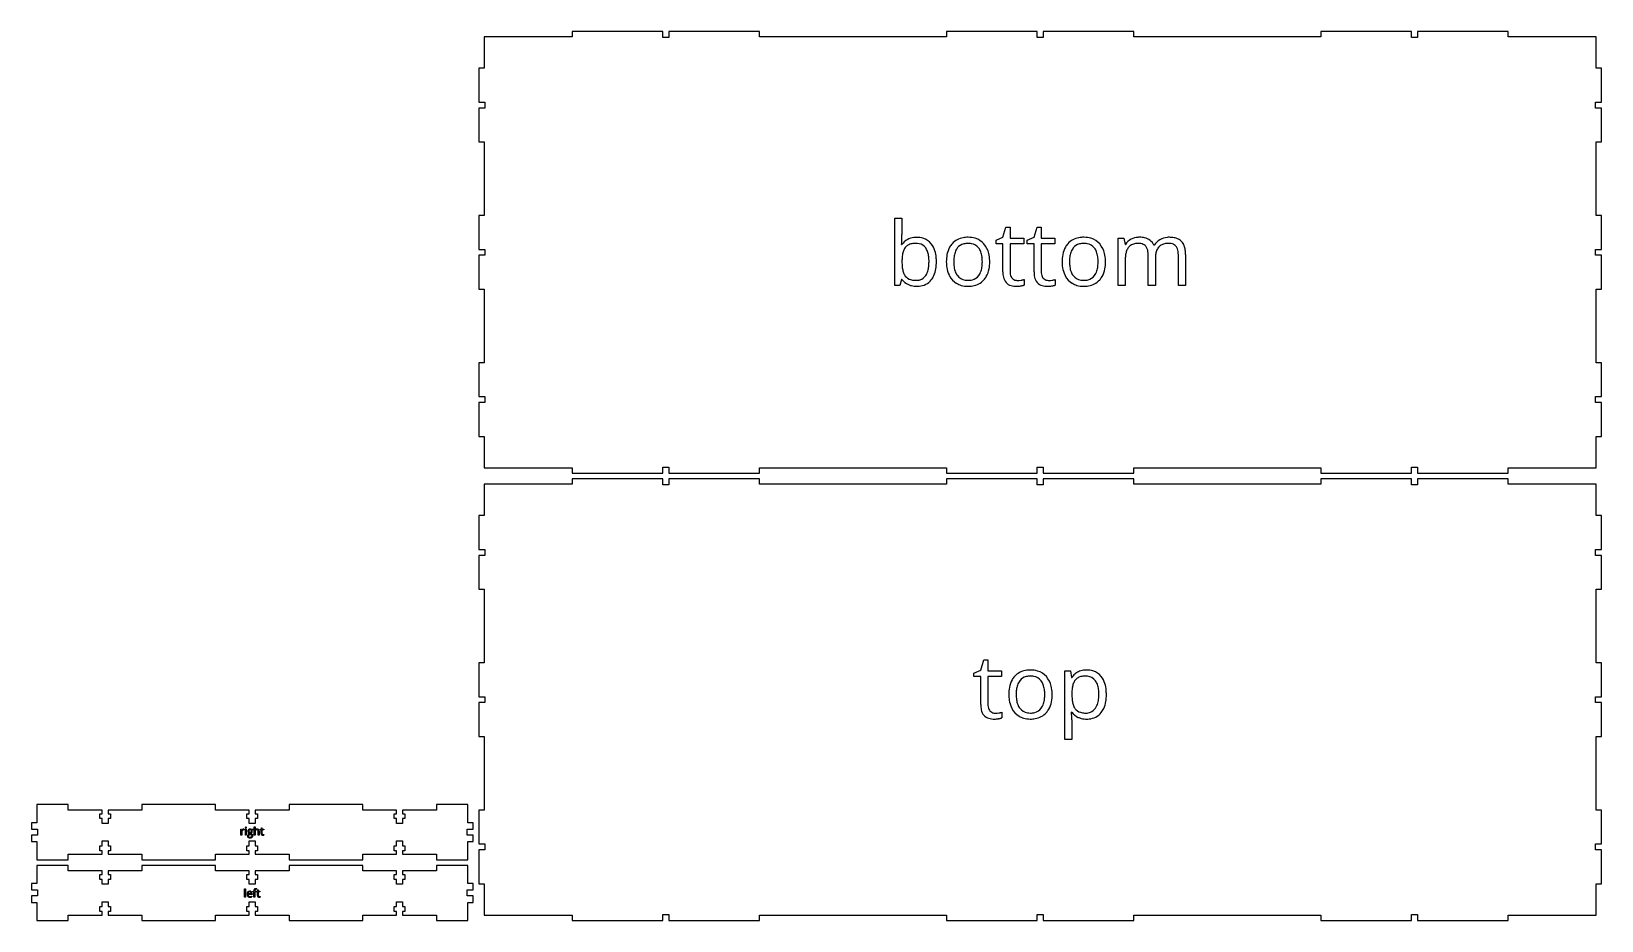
# Model space of a CAD drawing. Header units: millimetres. Extents: x 0 to 1466, y 3 to 486.
# Drawn here: x 613 to 1466, y 3 to 486 of the extents above; entities that cross this region are included whole.
import ezdxf

# ---------------------------------------------------------------- set-up
doc = ezdxf.new("R2010")
doc.units = ezdxf.units.MM

msp = doc.modelspace()

# ---------------------------------------------------------------- linework, layer by layer
at = {"layer": 'bottom_labelLayer'}
for p, q in [((1082.04, 348), (1082.04, 384.47)), ((1082.04, 384.47), (1085.93, 384.47)), ((1085.93, 384.47), (1085.93, 375.61)), ((1140.73, 374.16), (1142.37, 379.64)), ((1142.37, 379.64), (1144.62, 379.64)), ((1144.62, 379.64), (1144.62, 373.69)), ((1157.67, 374.16), (1159.31, 379.64)), ((1159.31, 379.64), (1161.56, 379.64)), ((1161.56, 379.64), (1161.56, 373.69)), ((1085.74, 370.27), (1085.93, 370.27)), ((1137.05, 372.54), (1140.73, 374.16)), ((1137.05, 370.66), (1137.05, 372.54)), ((1140.73, 370.66), (1137.05, 370.66)), ((1140.73, 355.38), (1140.73, 370.66)), ((1144.62, 373.69), (1152.07, 373.69)), ((1152.07, 370.66), (1144.62, 370.66)), ((1144.62, 370.66), (1144.62, 355.55)), ((1152.07, 373.69), (1152.07, 370.66)), ((1153.99, 372.54), (1157.67, 374.16)), ((1153.99, 370.66), (1153.99, 372.54)), ((1157.67, 370.66), (1153.99, 370.66)), ((1157.67, 355.38), (1157.67, 370.66)), ((1161.56, 373.69), (1169.02, 373.69)), ((1169.02, 370.66), (1161.56, 370.66)), ((1161.56, 370.66), (1161.56, 355.55)), ((1169.02, 373.69), (1169.02, 370.66)), ((1203.33, 348), (1203.33, 373.69)), ((1203.33, 373.69), (1206.49, 373.69)), ((1206.49, 373.69), (1207.12, 370.17)), ((1207.12, 370.17), (1207.31, 370.17)), ((1222.78, 369.8), (1222.97, 369.8)), ((1207.22, 361.48), (1207.22, 348)), ((1219.69, 348), (1219.69, 364.71)), ((1223.58, 362.34), (1223.58, 348)), ((1236.07, 348), (1236.07, 364.71)), ((1239.96, 364.76), (1239.96, 348)), ((1085.65, 351.31), (1084.83, 348)), ((1085.93, 351.31), (1085.65, 351.31)), ((1152.26, 351.21), (1152.26, 348.23)), ((1169.2, 351.21), (1169.2, 348.23)), ((1084.83, 348), (1082.04, 348)), ((1207.22, 348), (1203.33, 348)), ((1223.58, 348), (1219.69, 348)), ((1239.96, 348), (1236.07, 348))]:
    msp.add_line(p, q, dxfattribs=at)
for centre, radius, start, end in [((1004.81, 375.54), 81.12, 358.11232, 0.04844), ((1037.34, 374.1), 48.55, 355.47153, 355.65287), ((1027.39, 374.78), 58.53, 355.72387, 358.1259), ((1093.19, 365.21), 8.85, 95.18352, 145.1109), ((1093.03, 364.59), 6.66, 143.33824, 161.25598), ((1091.79, 365.41), 5.17, 120.14029, 142.42489), ((1092.54, 364.01), 6.76, 100.44694, 119.67007), ((1093.35, 359.92), 10.93, 89.57313, 100.73243), ((1093.96, 360.82), 13.29, 89.87434, 96.81454), ((1093.49, 361.85), 9, 78.67812, 90.37496), ((1094.11, 362.22), 11.89, 74.23933, 90.56238), ((1094.25, 365.09), 5.67, 35.54084, 79.80112), ((1094.9, 365.1), 8.9, 38.56313, 74.06704), ((1093.61, 364.64), 6.45, 32.70342, 35.52424), ((1091.87, 363.65), 8.46, 15.77795, 32.01512), ((1092.87, 363.53), 11.46, 16.47092, 38.40753), ((1123.36, 362.36), 13.21, 150.71115, 169.46955), ((1121.17, 363.49), 10.75, 138.17595, 150.22874), ((1120.81, 363.76), 10.29, 99.17594, 137.98327), ((1122.42, 363.49), 8.04, 142.90258, 162.37496), ((1120.9, 364.56), 6.2, 103.46852, 142.31189), ((1121.81, 359.05), 15.11, 89.73263, 100.07598), ((1121.68, 361.59), 9.26, 89.4806, 103.8805), ((1121.82, 361.04), 9.81, 79.34534, 90.31749), ((1122.01, 361.08), 13.07, 73.52228, 90.56923), ((1122.57, 364.37), 6.4, 37.95776, 80.40062), ((1122.78, 363.87), 10.19, 41.14457, 73.21338), ((1121.25, 363.44), 8.01, 20.0257, 37.43506), ((1121.32, 362.61), 12.11, 13.50143, 41.07034), ((1186.25, 362.36), 13.21, 150.71115, 169.46955), ((1184.06, 363.49), 10.75, 138.17595, 150.22874), ((1183.69, 363.76), 10.29, 99.17594, 137.98327), ((1185.3, 363.49), 8.04, 142.90258, 162.37496), ((1183.79, 364.56), 6.2, 103.46852, 142.31189), ((1184.69, 359.05), 15.11, 89.73263, 100.07598), ((1184.56, 361.59), 9.26, 89.4806, 103.8805), ((1184.7, 361.04), 9.81, 79.34534, 90.31749), ((1184.9, 361.08), 13.07, 73.52228, 90.56923), ((1185.45, 364.37), 6.4, 37.95776, 80.40062), ((1185.66, 363.87), 10.19, 41.14457, 73.21338), ((1184.14, 363.44), 8.01, 20.0257, 37.43506), ((1184.2, 362.61), 12.11, 13.50143, 41.07034), ((1213.9, 366.3), 7.65, 117.12095, 149.54237), ((1218.89, 363.06), 11.57, 161.02345, 171.44691), ((1214.13, 364.74), 6.52, 143.07698, 161.39138), ((1212.95, 365.54), 5.1, 123.70205, 142.3022), ((1213.46, 364.66), 6.11, 101.15463, 123.06557), ((1214.68, 364.91), 9.24, 93.83433, 117.50721), ((1214.2, 361.19), 9.66, 89.55732, 101.48322), ((1214.9, 363), 11.16, 89.96621, 94.28314), ((1214.29, 361.74), 9.11, 85.52378, 90.07937), ((1215.03, 361.42), 12.74, 77.55722, 90.5513), ((1214.54, 364.39), 6.45, 72.36009, 85.95619), ((1215.3, 366.64), 4.08, 41.06107, 72.89936), ((1216.21, 366.5), 7.52, 52.70271, 78.00538), ((1214.77, 366.29), 4.7, 20.70714, 40.02174), ((1212.44, 365.4), 7.2, 7.98646, 20.79495), ((1216.63, 367.29), 6.64, 22.20979, 51.49706), ((1230.02, 365.76), 8.12, 119.40418, 150.18288), ((1234.19, 363.34), 10.55, 160.87317, 172.52726), ((1230.31, 364.72), 6.43, 140.97653, 161.16995), ((1229.28, 365.47), 5.15, 122.35973, 140.28841), ((1230.92, 364.39), 9.76, 118.25836, 120.06305), ((1230.92, 364.29), 9.85, 95.86351, 117.96932), ((1229.85, 364.45), 6.32, 101.00323, 121.78405), ((1230.6, 360.84), 10.01, 89.56214, 101.29617), ((1231.25, 361.88), 12.28, 89.9197, 96.26175), ((1230.69, 361.82), 9.03, 85.81448, 90.06851), ((1231.36, 360.63), 13.52, 79.9361, 90.38037), ((1230.93, 364.39), 6.46, 72.63954, 86.2568), ((1231.67, 366.63), 4.09, 41.04081, 73.17927), ((1232.26, 365.51), 8.56, 62.97232, 80.16652), ((1231.16, 366.29), 4.7, 20.70714, 40.02174), ((1228.82, 365.4), 7.2, 7.98646, 20.79495), ((1233.2, 367.45), 6.41, 44.229, 62.62291), ((1232.92, 367.32), 6.7, 19.56121, 43.31611), ((1228.85, 365.79), 11.05, 7.50418, 19.96454), ((1222.12, 364.85), 17.85, 359.71073, 7.69072), ((1115.9, 360.89), 29.98, 177.61768, 180.04254), ((1111.65, 360.77), 25.72, 179.77627, 185.70753), ((1106.89, 361.35), 20.95, 171.06679, 177.84569), ((1098.22, 362.75), 12.17, 160.89263, 171.23343), ((1086.2, 359.9), 14.37, 343.41714, 353.63692), ((1086.3, 362), 14.27, 6.16487, 16.03964), ((1078.33, 360.83), 22.29, 353.49348, 0.22055), ((1077.64, 361.01), 22.99, 359.76808, 6.30952), ((1087.04, 361.7), 17.57, 5.13385, 16.79734), ((1081.84, 360.73), 22.81, 350.65628, 0.33804), ((1079.68, 360.92), 24.97, 359.87793, 5.40935), ((1130.22, 361), 20.2, 169.2443, 180.38808), ((1129.49, 360.79), 19.46, 179.77447, 189.09329), ((1134.61, 360.96), 20.56, 173.00862, 180.24638), ((1133.76, 360.77), 19.7, 179.70596, 187.91608), ((1127.18, 361.9), 13.07, 162.06532, 173.16749), ((1117.29, 361.99), 12.23, 7.74399, 20.06902), ((1116.16, 359.94), 13.38, 342.36156, 353.75377), ((1110.18, 360.97), 19.41, 359.70757, 7.89727), ((1109.1, 360.8), 20.49, 353.53631, 0.20142), ((1115.66, 361.13), 17.96, 1.12772, 13.88), ((1113.53, 360.73), 20.1, 349.17619, 0.38627), ((1110.79, 360.87), 22.83, 359.99192, 1.54199), ((1193.11, 361), 20.2, 169.2443, 180.38808), ((1192.37, 360.79), 19.46, 179.77447, 189.09329), ((1197.5, 360.96), 20.56, 173.00862, 180.24638), ((1196.64, 360.77), 19.7, 179.70596, 187.91608), ((1190.06, 361.9), 13.07, 162.06532, 173.16749), ((1180.17, 361.99), 12.23, 7.74399, 20.06902), ((1179.04, 359.94), 13.38, 342.36156, 353.75377), ((1173.06, 360.97), 19.41, 359.70757, 7.89727), ((1171.98, 360.8), 20.49, 353.53631, 0.20142), ((1178.54, 361.13), 17.96, 1.12772, 13.88), ((1176.41, 360.73), 20.1, 349.17619, 0.38627), ((1173.67, 360.87), 22.83, 359.99192, 1.54199), ((1234.31, 361.49), 27.09, 178.09762, 180.02532), ((1226.77, 361.83), 19.55, 171.30419, 178.35017), ((1208.21, 364.77), 11.48, 359.69483, 8.14715), ((1240.68, 362.44), 17.11, 172.37765, 180.18296), ((1245.23, 362.34), 21.66, 179.89437, 180.00006), ((1224.59, 364.77), 11.48, 359.69483, 8.14715), ((1092.94, 356.32), 8.62, 215.58502, 245.83617), ((1101.51, 359.72), 15.53, 185.59249, 194.20506), ((1095.01, 358.04), 8.82, 193.94304, 208.02184), ((1092.39, 356.7), 5.87, 208.55365, 217.56053), ((1092.17, 356.61), 5.64, 218.16905, 253.80472), ((1093.22, 359.84), 9.04, 253.13824, 266.84831), ((1093.51, 363.3), 12.51, 266.37757, 270.05105), ((1093.61, 358.55), 7.76, 269.38689, 285.86306), ((1094.63, 356.78), 9.21, 274.06401, 321.4081), ((1094.18, 356.46), 5.6, 286.01629, 326.84974), ((1091.4, 358.31), 8.93, 326.71051, 343.66618), ((1093.3, 357.87), 10.94, 321.31615, 335.54361), ((1089.8, 359.38), 14.75, 335.83059, 350.82548), ((1124.49, 359.94), 14.39, 188.91025, 205.31714), ((1123, 359.33), 12.79, 205.65603, 208.44611), ((1121.08, 358.15), 10.53, 207.7947, 238.6758), ((1126.53, 359.73), 12.4, 187.76393, 200.09768), ((1122.55, 358.27), 8.16, 200.08459, 216.91316), ((1121.1, 357.23), 6.38, 217.30095, 261.70991), ((1121.77, 360.45), 9.66, 260.50333, 270.24767), ((1121.9, 359.83), 9.04, 269.44816, 284.72557), ((1122.61, 357.17), 6.29, 284.56623, 322.63339), ((1122.75, 358), 10.37, 278.89592, 317.99791), ((1120.94, 358.38), 8.35, 323.00892, 342.63905), ((1122.38, 358.3), 10.85, 318.14398, 329.75662), ((1120.29, 359.38), 13.2, 330.25071, 349.41165), ((1152.95, 355.25), 12.23, 179.3551, 192.84776), ((1146.82, 353.59), 5.88, 190.38176, 253.87724), ((1152.45, 355.5), 7.83, 179.64166, 189.7506), ((1149.69, 355.01), 5.03, 189.54795, 205.78737), ((1148.55, 354.48), 3.77, 206.12943, 221.4084), ((1148.42, 354.38), 3.61, 221.59492, 262.35052), ((1148.72, 355.94), 5.2, 261.32663, 270.1913), ((1148.77, 363.52), 12.78, 269.88036, 278.30283), ((1148.89, 362.52), 11.77, 278.4155, 279.00819), ((1147.46, 371.69), 21.05, 278.959, 280.51044), ((1148.82, 364.35), 13.59, 280.48477, 282.62685), ((1150.02, 359.03), 8.13, 282.58763, 285.57953), ((1150.62, 356.82), 5.84, 285.72378, 286.25613), ((1169.9, 355.25), 12.23, 179.3551, 192.84776), ((1163.76, 353.59), 5.88, 190.38176, 253.87724), ((1169.4, 355.5), 7.83, 179.64166, 189.7506), ((1166.63, 355.01), 5.03, 189.54795, 205.78737), ((1165.49, 354.48), 3.77, 206.12943, 221.4084), ((1165.37, 354.38), 3.61, 221.59492, 262.35052), ((1165.67, 355.94), 5.2, 261.32663, 270.1913), ((1165.71, 363.52), 12.78, 269.88036, 278.30283), ((1165.84, 362.52), 11.77, 278.4155, 279.00819), ((1164.4, 371.69), 21.05, 278.959, 280.51044), ((1165.77, 364.35), 13.59, 280.48477, 282.62685), ((1166.97, 359.03), 8.13, 282.58763, 285.57953), ((1167.57, 356.82), 5.84, 285.72378, 286.25613), ((1187.37, 359.94), 14.39, 188.91025, 205.31714), ((1185.89, 359.33), 12.79, 205.65603, 208.44611), ((1183.96, 358.15), 10.53, 207.7947, 238.6758), ((1189.41, 359.73), 12.4, 187.76393, 200.09768), ((1185.43, 358.27), 8.16, 200.08459, 216.91316), ((1183.98, 357.23), 6.38, 217.30095, 261.70991), ((1184.65, 360.45), 9.66, 260.50333, 270.24767), ((1184.78, 359.83), 9.04, 269.44816, 284.72557), ((1185.5, 357.17), 6.29, 284.56623, 322.63339), ((1185.64, 358), 10.37, 278.89592, 317.99791), ((1183.82, 358.38), 8.35, 323.00892, 342.63905), ((1185.26, 358.3), 10.85, 318.14398, 329.75662), ((1183.18, 359.38), 13.2, 330.25071, 349.41165), ((1093.59, 357.84), 10.27, 245.98016, 255.54558), ((1093.93, 359.33), 11.8, 255.77554, 270.31854), ((1094.01, 360.73), 13.2, 269.92257, 275.54816), ((1121.21, 358.42), 10.83, 238.81156, 253.24283), ((1121.63, 360.03), 12.49, 253.5437, 270.41824), ((1121.78, 362.64), 15.11, 269.75029, 279.80332), ((1148.02, 357.69), 10.16, 253.7848, 270.88526), ((1148.18, 357.51), 9.97, 270.00315, 270.76042), ((1148.12, 359.66), 12.13, 270.89326, 275.54839), ((1147.67, 364.37), 16.86, 275.52604, 279.29395), ((1148.07, 362.09), 14.55, 279.18625, 280.11435), ((1148.72, 358.55), 10.95, 280.00703, 283.37349), ((1149.7, 354.49), 6.77, 283.30694, 288.11976), ((1150.62, 351.69), 3.83, 287.98878, 295.30483), ((1164.97, 357.69), 10.16, 253.7848, 270.88526), ((1165.12, 357.51), 9.97, 270.00315, 270.76042), ((1165.07, 359.66), 12.13, 270.89326, 275.54839), ((1164.62, 364.37), 16.86, 275.52604, 279.29395), ((1165.02, 362.09), 14.55, 279.18625, 280.11435), ((1165.67, 358.55), 10.95, 280.00703, 283.37349), ((1166.64, 354.49), 6.77, 283.30694, 288.11976), ((1167.57, 351.69), 3.83, 287.98878, 295.30483), ((1184.09, 358.42), 10.83, 238.81156, 253.24283), ((1184.51, 360.03), 12.49, 253.5437, 270.41824), ((1184.67, 362.64), 15.11, 269.75029, 279.80332)]:
    msp.add_arc(centre, radius, start, end, dxfattribs=at)
at = {"layer": 'bottom_outsideCutPath'}
for p, q in [((859, 483), (859, 466)), ((906.83, 483), (859, 483)), ((956.04, 486), (906.83, 486)), ((906.83, 486), (906.83, 483)), ((956.04, 482.75), (956.04, 486)), ((957.67, 482.75), (956.04, 482.75)), ((959.29, 482.75), (957.67, 482.75)), ((957.67, 482.75), (957.67, 482.75)), ((1008.5, 486), (959.29, 486)), ((959.29, 486), (959.29, 482.75)), ((1008.5, 483), (1008.5, 486)), ((1110.17, 483), (1008.5, 483)), ((1159.38, 486), (1110.17, 486)), ((1110.17, 486), (1110.17, 483)), ((1159.38, 482.75), (1159.38, 486)), ((1161, 482.75), (1159.38, 482.75)), ((1162.62, 482.75), (1161, 482.75)), ((1161, 482.75), (1161, 482.75)), ((1211.83, 486), (1162.62, 486)), ((1162.62, 486), (1162.62, 482.75)), ((1211.83, 483), (1211.83, 486)), ((1313.5, 483), (1211.83, 483)), ((1362.71, 486), (1313.5, 486)), ((1313.5, 486), (1313.5, 483)), ((1362.71, 482.75), (1362.71, 486)), ((1364.33, 482.75), (1362.71, 482.75)), ((1365.96, 482.75), (1364.33, 482.75)), ((1364.33, 482.75), (1364.33, 482.75)), ((1415.17, 486), (1365.96, 486)), ((1365.96, 486), (1365.96, 482.75)), ((1415.17, 483), (1415.17, 486)), ((1463, 483), (1415.17, 483)), ((1463, 466), (1463, 483)), ((859, 466), (856, 466)), ((856, 466), (856, 447.62)), ((1466, 466), (1463, 466)), ((1466, 447.62), (1466, 466)), ((856, 447.62), (859.25, 447.62)), ((859.25, 444.38), (856, 444.38)), ((856, 444.38), (856, 426)), ((859.25, 447.62), (859.25, 446)), ((859.25, 446), (859.25, 446)), ((859.25, 446), (859.25, 444.38)), ((1462.75, 446), (1462.75, 447.62)), ((1462.75, 447.62), (1466, 447.62)), ((1462.75, 444.38), (1462.75, 446)), ((1462.75, 446), (1462.75, 446)), ((1466, 444.38), (1462.75, 444.38)), ((1466, 426), (1466, 444.38)), ((856, 426), (859, 426)), ((859, 426), (859, 386)), ((1463, 386), (1463, 426)), ((1463, 426), (1466, 426)), ((859, 386), (856, 386)), ((856, 386), (856, 367.62)), ((1466, 386), (1463, 386)), ((1466, 367.62), (1466, 386)), ((856, 367.62), (859.25, 367.62)), ((859.25, 367.62), (859.25, 366)), ((1462.75, 366), (1462.75, 367.62)), ((1462.75, 367.62), (1466, 367.62)), ((859.25, 364.38), (856, 364.38)), ((856, 364.38), (856, 346)), ((859.25, 366), (859.25, 366)), ((859.25, 366), (859.25, 364.38)), ((1462.75, 364.38), (1462.75, 366)), ((1462.75, 366), (1462.75, 366)), ((1466, 364.38), (1462.75, 364.38)), ((1466, 346), (1466, 364.38)), ((856, 346), (859, 346)), ((859, 346), (859, 306)), ((1463, 306), (1463, 346)), ((1463, 346), (1466, 346)), ((859, 306), (856, 306)), ((856, 306), (856, 287.62)), ((1466, 306), (1463, 306)), ((1466, 287.62), (1466, 306)), ((856, 287.62), (859.25, 287.62)), ((859.25, 284.38), (856, 284.38)), ((856, 284.38), (856, 266)), ((859.25, 287.62), (859.25, 286)), ((859.25, 286), (859.25, 286)), ((859.25, 286), (859.25, 284.38)), ((1462.75, 286), (1462.75, 287.62)), ((1462.75, 287.62), (1466, 287.62)), ((1462.75, 284.38), (1462.75, 286)), ((1462.75, 286), (1462.75, 286)), ((1466, 284.38), (1462.75, 284.38)), ((1466, 266), (1466, 284.38)), ((856, 266), (859, 266)), ((859, 266), (859, 249)), ((1463, 249), (1463, 266)), ((1463, 266), (1466, 266)), ((859, 249), (906.83, 249)), ((906.83, 249), (906.83, 246)), ((956.04, 246), (956.04, 249.25)), ((956.04, 249.25), (957.67, 249.25)), ((957.67, 249.25), (957.67, 249.25)), ((957.67, 249.25), (959.29, 249.25)), ((959.29, 249.25), (959.29, 246)), ((1008.5, 246), (1008.5, 249)), ((1008.5, 249), (1110.17, 249)), ((1110.17, 249), (1110.17, 246)), ((1159.38, 246), (1159.38, 249.25)), ((1159.38, 249.25), (1161, 249.25)), ((1161, 249.25), (1161, 249.25)), ((1161, 249.25), (1162.62, 249.25)), ((1162.62, 249.25), (1162.62, 246)), ((1211.83, 246), (1211.83, 249)), ((1211.83, 249), (1313.5, 249)), ((1313.5, 249), (1313.5, 246)), ((1362.71, 246), (1362.71, 249.25)), ((1362.71, 249.25), (1364.33, 249.25)), ((1364.33, 249.25), (1364.33, 249.25)), ((1364.33, 249.25), (1365.96, 249.25)), ((1365.96, 249.25), (1365.96, 246)), ((1415.17, 246), (1415.17, 249)), ((1415.17, 249), (1463, 249)), ((906.83, 246), (956.04, 246)), ((959.29, 246), (1008.5, 246)), ((1110.17, 246), (1159.38, 246)), ((1162.62, 246), (1211.83, 246)), ((1313.5, 246), (1362.71, 246)), ((1365.96, 246), (1415.17, 246))]:
    msp.add_line(p, q, dxfattribs=at)
at = {"layer": 'left_labelLayer'}
for p, q in [((728.8, 15.73), (728.8, 20.29)), ((728.8, 20.29), (729.29, 20.29)), ((729.29, 20.29), (729.29, 15.73)), ((732.86, 17.25), (730.65, 17.25)), ((730.66, 17.65), (732.34, 17.65)), ((732.86, 17.56), (732.86, 17.25)), ((733.26, 18.79), (733.83, 18.96)), ((733.26, 18.57), (733.26, 18.79)), ((733.83, 18.57), (733.26, 18.57)), ((733.83, 18.96), (733.83, 19.14)), ((733.83, 15.73), (733.83, 18.57)), ((734.32, 19.15), (734.32, 18.94)), ((734.32, 18.94), (735.13, 18.94)), ((735.13, 18.57), (734.32, 18.57)), ((734.32, 18.57), (734.32, 15.73)), ((735.13, 18.94), (735.13, 18.57)), ((735.3, 18.8), (735.76, 19)), ((735.3, 18.57), (735.3, 18.8)), ((735.76, 18.57), (735.3, 18.57)), ((735.46, 20.22), (735.34, 19.83)), ((735.76, 19), (735.96, 19.69)), ((735.76, 16.66), (735.76, 18.57)), ((735.96, 19.69), (736.24, 19.69)), ((736.24, 19.69), (736.24, 18.94)), ((736.24, 18.94), (737.17, 18.94)), ((737.17, 18.57), (736.24, 18.57)), ((736.24, 18.57), (736.24, 16.68)), ((737.17, 18.94), (737.17, 18.57)), ((729.29, 15.73), (728.8, 15.73)), ((732.72, 16.32), (732.72, 15.88)), ((734.32, 15.73), (733.83, 15.73)), ((737.2, 16.14), (737.2, 15.76))]:
    msp.add_line(p, q, dxfattribs=at)
for centre, radius, start, end in [((732.7, 17.33), 2.55, 168.9539, 180.38437), ((732.92, 17.31), 2.78, 179.98884, 181.79905), ((732.3, 17.28), 2.15, 181.35746, 194.49197), ((731.86, 17.5), 1.7, 149.40708, 169.18538), ((731.63, 17.62), 1.44, 140.10556, 148.90674), ((731.49, 17.75), 1.25, 92.47625, 140.53864), ((732.6, 17.29), 1.95, 181.14477, 190.80064), ((732.49, 17.48), 1.84, 172.1544, 174.76156), ((732.07, 17.55), 1.41, 160.33532, 172.53153), ((731.64, 17.7), 0.961, 138.09946, 160.5866), ((731.48, 17.85), 0.741, 106.46565, 137.9177), ((731.54, 17.64), 0.959, 89.44223, 106.20899), ((731.55, 17.28), 1.72, 89.96382, 93.91754), ((731.57, 17.52), 1.48, 74.21258, 90.54503), ((731.55, 17.6), 0.999, 79.64693, 90.29094), ((731.62, 17.92), 0.666, 40.08229, 80.62431), ((731.66, 17.86), 1.13, 41.20649, 74.02325), ((731.55, 17.87), 0.752, 23.48209, 39.7073), ((731.27, 17.75), 1.06, 8.73419, 23.27721), ((730.68, 17.66), 1.66, 359.67452, 8.92246), ((731.48, 17.71), 1.36, 11.5994, 41.14962), ((730.88, 17.57), 1.98, 359.61481, 12.03362), ((735.8, 19.16), 1.97, 167.57759, 180.6587), ((734.87, 19.38), 1.02, 141.74339, 168.23219), ((734.72, 19.46), 0.853, 98.25514, 139.62034), ((735.98, 19.18), 1.67, 171.65285, 178.43834), ((736.61, 19.15), 2.3, 178.19715, 180.02333), ((735.32, 19.28), 0.994, 161.84379, 171.78469), ((734.91, 19.42), 0.563, 145.06893, 162.18014), ((734.79, 19.49), 0.421, 102.76775, 144.33806), ((734.86, 18.85), 1.48, 89.66964, 99.93144), ((734.85, 19.27), 0.656, 89.48599, 103.41966), ((734.86, 18.76), 1.57, 81.56412, 89.70169), ((734.85, 18.88), 1.05, 83.07606, 89.79268), ((734.79, 18.36), 1.56, 76.51835, 83.02175), ((734.75, 17.99), 2.34, 75.97399, 81.6565), ((734.61, 17.59), 2.36, 71.96133, 76.59175), ((734.56, 17.21), 3.15, 73.2965, 76.09456), ((731.6, 17.09), 1.43, 194.08771, 223.05382), ((731.52, 17.03), 1.34, 223.54658, 256.19568), ((731.91, 17.15), 1.25, 190.60061, 206.0275), ((731.6, 17.01), 0.913, 206.29506, 222.55579), ((731.58, 17), 0.884, 223.06451, 258.14017), ((731.66, 17.57), 1.89, 256.00877, 270.48479), ((731.68, 17.44), 1.34, 257.53122, 270.43197), ((731.68, 19.64), 3.96, 269.967, 271.99314), ((731.69, 18.67), 2.57, 270.1984, 292.20903), ((731.72, 18.68), 3.01, 271.912, 275.97268), ((731.82, 17.72), 2.04, 275.90545, 281.66039), ((731.77, 17.91), 2.23, 281.99364, 287.88506), ((731.56, 18.56), 2.92, 287.90236, 293.48612), ((731.56, 19.02), 2.94, 291.8254, 293.1613), ((737.28, 16.64), 1.53, 179.35512, 192.84778), ((736.52, 16.43), 0.735, 190.38178, 253.87723), ((737.22, 16.67), 0.979, 179.6416, 189.75054), ((736.88, 16.61), 0.628, 189.54796, 205.78734), ((736.73, 16.54), 0.472, 206.12956, 221.40834), ((736.67, 16.95), 1.27, 253.78481, 270.88522), ((736.72, 16.53), 0.452, 221.59485, 262.35057), ((736.76, 16.73), 0.65, 261.32657, 270.19121), ((736.69, 16.92), 1.24, 270.00245, 270.76112), ((736.68, 17.19), 1.52, 270.89336, 275.54838), ((736.76, 17.67), 1.6, 269.88031, 278.30289), ((736.62, 17.78), 2.11, 275.52606, 279.29388), ((736.67, 17.5), 1.82, 279.18647, 280.11445), ((736.78, 17.55), 1.47, 278.41568, 279.00797), ((736.76, 17.05), 1.37, 280.00691, 283.37373), ((736.6, 18.69), 2.63, 278.95882, 280.51046), ((736.88, 16.54), 0.846, 283.30682, 288.11984), ((736.77, 17.78), 1.7, 280.48457, 282.62706), ((736.92, 17.11), 1.02, 282.58778, 285.5797), ((736.99, 16.2), 0.478, 287.98863, 295.30483), ((736.99, 16.83), 0.726, 285.72299, 286.25872)]:
    msp.add_arc(centre, radius, start, end, dxfattribs=at)
at = {"layer": 'left_outsideCutPath'}
for p, q in [((616, 33), (616, 23.12)), ((633, 33), (616, 33)), ((633, 30), (633, 33)), ((651.38, 30), (633, 30)), ((650.12, 25.4), (650.12, 28.05)), ((650.12, 28.05), (651.38, 28.05)), ((651.38, 28.05), (651.38, 30)), ((673, 30), (654.62, 30)), ((654.62, 30), (654.62, 28.05)), ((654.62, 28.05), (655.88, 28.05)), ((655.88, 28.05), (655.88, 25.4)), ((713, 33), (673, 33)), ((673, 33), (673, 30)), ((713, 30), (713, 33)), ((731.38, 30), (713, 30)), ((730.12, 25.4), (730.12, 28.05)), ((730.12, 28.05), (731.38, 28.05)), ((731.38, 28.05), (731.38, 30)), ((753, 30), (734.62, 30)), ((734.62, 30), (734.62, 28.05)), ((734.62, 28.05), (735.88, 28.05)), ((735.88, 28.05), (735.88, 25.4)), ((793, 33), (753, 33)), ((753, 33), (753, 30)), ((793, 30), (793, 33)), ((811.38, 30), (793, 30)), ((810.12, 25.4), (810.12, 28.05)), ((810.12, 28.05), (811.38, 28.05)), ((811.38, 28.05), (811.38, 30)), ((833, 30), (814.62, 30)), ((814.62, 30), (814.62, 28.05)), ((814.62, 28.05), (815.88, 28.05)), ((815.88, 28.05), (815.88, 25.4)), ((850, 33), (833, 33)), ((833, 33), (833, 30)), ((850, 23.12), (850, 33)), ((616, 23.12), (613, 23.12)), ((613, 23.12), (613, 19.62)), ((613, 19.62), (616.25, 19.62)), ((616.25, 19.62), (616.25, 18)), ((616.25, 18), (616.25, 18)), ((616.25, 18), (616.25, 16.38)), ((651.38, 25.4), (650.12, 25.4)), ((651.38, 22.75), (651.38, 25.4)), ((654.62, 22.75), (651.38, 22.75)), ((655.88, 25.4), (654.62, 25.4)), ((654.62, 25.4), (654.62, 22.75)), ((731.38, 25.4), (730.12, 25.4)), ((731.38, 22.75), (731.38, 25.4)), ((734.62, 22.75), (731.38, 22.75)), ((735.88, 25.4), (734.62, 25.4)), ((734.62, 25.4), (734.62, 22.75)), ((811.38, 25.4), (810.12, 25.4)), ((811.38, 22.75), (811.38, 25.4)), ((814.62, 22.75), (811.38, 22.75)), ((815.88, 25.4), (814.62, 25.4)), ((814.62, 25.4), (814.62, 22.75)), ((849.75, 18), (849.75, 19.62)), ((849.75, 19.62), (853, 19.62)), ((849.75, 16.38), (849.75, 18)), ((849.75, 18), (849.75, 18)), ((853, 23.12), (850, 23.12)), ((853, 19.62), (853, 23.12)), ((616.25, 16.38), (613, 16.38)), ((613, 16.38), (613, 12.88)), ((613, 12.88), (616, 12.88)), ((616, 12.88), (616, 3)), ((650.12, 7.95), (650.12, 10.6)), ((650.12, 10.6), (651.38, 10.6)), ((651.38, 10.6), (651.38, 13.25)), ((651.38, 13.25), (654.62, 13.25)), ((654.62, 13.25), (654.62, 10.6)), ((654.62, 10.6), (655.88, 10.6)), ((655.88, 10.6), (655.88, 7.95)), ((730.12, 7.95), (730.12, 10.6)), ((730.12, 10.6), (731.38, 10.6)), ((731.38, 10.6), (731.38, 13.25)), ((731.38, 13.25), (734.62, 13.25)), ((734.62, 13.25), (734.62, 10.6)), ((734.62, 10.6), (735.88, 10.6)), ((735.88, 10.6), (735.88, 7.95)), ((810.12, 7.95), (810.12, 10.6)), ((810.12, 10.6), (811.38, 10.6)), ((811.38, 10.6), (811.38, 13.25)), ((811.38, 13.25), (814.62, 13.25)), ((814.62, 13.25), (814.62, 10.6)), ((814.62, 10.6), (815.88, 10.6)), ((815.88, 10.6), (815.88, 7.95)), ((853, 16.38), (849.75, 16.38)), ((850, 3), (850, 12.88)), ((850, 12.88), (853, 12.88)), ((853, 12.88), (853, 16.38)), ((616, 3), (633, 3)), ((633, 3), (633, 6)), ((633, 6), (651.38, 6)), ((651.38, 7.95), (650.12, 7.95)), ((651.38, 6), (651.38, 7.95)), ((655.88, 7.95), (654.62, 7.95)), ((654.62, 7.95), (654.62, 6)), ((654.62, 6), (673, 6)), ((673, 6), (673, 3)), ((673, 3), (713, 3)), ((713, 3), (713, 6)), ((713, 6), (731.38, 6)), ((731.38, 7.95), (730.12, 7.95)), ((731.38, 6), (731.38, 7.95)), ((735.88, 7.95), (734.62, 7.95)), ((734.62, 7.95), (734.62, 6)), ((734.62, 6), (753, 6)), ((753, 6), (753, 3)), ((753, 3), (793, 3)), ((793, 3), (793, 6)), ((793, 6), (811.38, 6)), ((811.38, 7.95), (810.12, 7.95)), ((811.38, 6), (811.38, 7.95)), ((815.88, 7.95), (814.62, 7.95)), ((814.62, 7.95), (814.62, 6)), ((814.62, 6), (833, 6)), ((833, 6), (833, 3)), ((833, 3), (850, 3))]:
    msp.add_line(p, q, dxfattribs=at)
at = {"layer": 'right_labelLayer'}
for p, q in [((726.79, 49.44), (726.79, 52.65)), ((726.79, 52.65), (727.19, 52.65)), ((727.19, 52.65), (727.25, 52.06)), ((727.25, 52.06), (727.27, 52.06)), ((728.64, 52.68), (728.57, 52.22)), ((729.24, 49.44), (729.24, 52.65)), ((729.24, 52.65), (729.73, 52.65)), ((729.73, 52.65), (729.73, 49.44)), ((732.28, 52.65), (733.39, 52.65)), ((733.39, 52.34), (732.79, 52.27)), ((733.39, 52.65), (733.39, 52.34)), ((734.05, 49.44), (734.05, 54)), ((734.05, 54), (734.53, 54)), ((734.51, 52.21), (734.54, 52.21)), ((734.53, 54), (734.53, 52.62)), ((736.24, 49.44), (736.24, 51.52)), ((736.73, 51.54), (736.73, 49.44)), ((737.31, 52.51), (737.77, 52.71)), ((737.31, 52.27), (737.31, 52.51)), ((737.77, 52.27), (737.31, 52.27)), ((737.77, 52.71), (737.97, 53.4)), ((737.77, 50.36), (737.77, 52.27)), ((737.97, 53.4), (738.25, 53.4)), ((738.25, 53.4), (738.25, 52.65)), ((738.25, 52.65), (739.18, 52.65)), ((739.18, 52.27), (738.25, 52.27)), ((738.25, 52.27), (738.25, 50.38)), ((739.18, 52.65), (739.18, 52.27)), ((727.28, 49.44), (726.79, 49.44)), ((727.28, 51.16), (727.28, 49.44)), ((729.73, 49.44), (729.24, 49.44)), ((732.11, 49.51), (731.53, 49.51)), ((731.7, 49.95), (732.27, 49.95)), ((734.53, 49.44), (734.05, 49.44)), ((734.53, 51.12), (734.53, 49.44)), ((736.73, 49.44), (736.24, 49.44)), ((739.21, 49.84), (739.21, 49.47))]:
    msp.add_line(p, q, dxfattribs=at)
for centre, radius, start, end in [((728.7, 51.25), 1.64, 139.41395, 150.6033), ((728.76, 51.17), 1.48, 173.69082, 180.08821), ((728.39, 51.22), 1.11, 138.95757, 174.54221), ((728.41, 51.5), 1.25, 124.23217, 139.41607), ((728.42, 51.19), 1.15, 135.62092, 138.83773), ((728.22, 51.43), 0.843, 89.63355, 137.08807), ((728.25, 51.74), 0.969, 89.67964, 124.44058), ((728.22, 51.13), 1.14, 87.34339, 89.96598), ((728.26, 50.48), 2.23, 84.99231, 90.12805), ((728.2, 50.78), 1.49, 81.58835, 87.19171), ((728.11, 50.13), 2.14, 77.44538, 81.63608), ((728.32, 51.08), 1.63, 78.48913, 85.02661), ((729.74, 53.53), 0.539, 170.84503, 180.35449), ((729.78, 53.52), 0.574, 179.88055, 185.36875), ((729.6, 53.5), 0.396, 184.99259, 198.20405), ((729.54, 53.56), 0.334, 155.96774, 171.05176), ((729.46, 53.46), 0.251, 197.79347, 224.89411), ((729.44, 53.6), 0.227, 133.7881, 155.91706), ((729.48, 53.56), 0.281, 92.64456, 133.47104), ((729.48, 53.47), 0.273, 225.13008, 249.90012), ((729.49, 53.51), 0.309, 250.49986, 270.59796), ((729.49, 53.47), 0.371, 89.96924, 93.76415), ((729.49, 53.56), 0.287, 46.37084, 90.8879), ((729.49, 53.48), 0.284, 269.17884, 314.28073), ((729.52, 53.59), 0.246, 17.72513, 46.44737), ((729.53, 53.45), 0.237, 313.61534, 332.26756), ((729.46, 53.48), 0.317, 332.63226, 350.07058), ((729.39, 53.54), 0.386, 4.94276, 18.18999), ((729.22, 53.52), 0.556, 359.88477, 5.31818), ((729.27, 53.52), 0.503, 349.83464, 0.38907), ((732.02, 51.62), 1.41, 166.81954, 180.48397), ((731.84, 51.61), 1.23, 179.9758, 183.62077), ((731.62, 51.59), 1.01, 183.01609, 212.31235), ((731.55, 51.74), 0.924, 132.32875, 167.33407), ((731.61, 51.65), 1.03, 106.21891, 131.53773), ((732.37, 51.63), 1.28, 175.33942, 180.0864), ((732.04, 51.62), 0.949, 179.56182, 191.6529), ((732, 51.66), 0.908, 162.59116, 175.73438), ((731.71, 51.55), 0.612, 191.35549, 213.36605), ((731.69, 51.76), 0.584, 135.58395, 163.00161), ((731.63, 51.5), 0.52, 213.95735, 227.79721), ((731.67, 51.78), 0.56, 122.52112, 134.99655), ((731.77, 51.14), 1.57, 93.63294, 106.54087), ((731.72, 51.68), 0.665, 101.06202, 121.97394), ((731.8, 51.34), 1.02, 89.58594, 101.33342), ((731.82, 50.56), 2.15, 89.9381, 94.02686), ((731.82, 51.3), 1.06, 76.10949, 90.70284), ((731.83, 50.85), 1.86, 82.58515, 90.18496), ((731.89, 51.29), 1.42, 74.00889, 82.5694), ((731.95, 51.79), 0.552, 13.95357, 77.66739), ((731.97, 51.5), 0.536, 282.77963, 346.48288), ((731.48, 51.65), 1.05, 359.18068, 15.04311), ((731.54, 51.62), 0.985, 345.43623, 0.7466), ((732.1, 51.56), 0.902, 310.60979, 342.09237), ((732.17, 51.78), 0.79, 29.45831, 38.35773), ((731.85, 51.6), 1.16, 23.18457, 29.54214), ((731.54, 51.46), 1.5, 21.2505, 23.34886), ((732.07, 51.67), 0.936, 6.85043, 20.98725), ((731.89, 51.62), 1.11, 342.56495, 0.59574), ((731.8, 51.64), 1.2, 359.87115, 7.0432), ((732.63, 52.47), 1.9, 351.9713, 354.96201), ((731.65, 52.56), 2.89, 354.98279, 357.89443), ((730.16, 52.61), 4.38, 357.86746, 0.06823), ((737.67, 51.12), 3.14, 178.10803, 180.02285), ((735.36, 51.69), 0.972, 119.8316, 147.97261), ((736.86, 51.16), 2.33, 171.3202, 178.34074), ((735.95, 51.3), 1.41, 160.15667, 171.53131), ((735.39, 51.51), 0.809, 140.62083, 160.50486), ((735.29, 51.58), 0.681, 118.45517, 139.67058), ((735.48, 51.51), 1.19, 116.6657, 120.41836), ((735.5, 51.45), 1.25, 96.6653, 116.37821), ((735.39, 51.37), 0.914, 100.10675, 118.08475), ((735.5, 50.83), 1.47, 89.59191, 100.35949), ((735.55, 51.13), 1.58, 89.89278, 96.99596), ((735.51, 51.01), 1.29, 84.01969, 90.15106), ((735.57, 50.73), 1.97, 80.68633, 90.35372), ((735.56, 51.42), 0.871, 71.08275, 84.36915), ((735.67, 51.73), 0.548, 43.37906, 71.53869), ((735.69, 51.45), 1.24, 65.60231, 80.88441), ((735.64, 51.71), 0.579, 22.70236, 42.34204), ((735.38, 51.61), 0.859, 8.49311, 22.65799), ((735.84, 51.79), 0.877, 46.73999, 65.41315), ((734.87, 51.53), 1.37, 359.67135, 8.68776), ((735.85, 51.82), 0.847, 19.22044, 45.76605), ((735.36, 51.64), 1.37, 6.47337, 19.64679), ((734.63, 51.54), 2.1, 359.79452, 6.77435), ((731.1, 48.91), 0.744, 138.39162, 181.00527), ((731.39, 48.9), 1.03, 179.97865, 183.02239), ((731.15, 48.87), 0.788, 182.20797, 207.74613), ((731.13, 48.88), 0.775, 208.90364, 236.42312), ((731.18, 48.84), 0.849, 113.81214, 138.34965), ((731.33, 49.17), 1.13, 235.96677, 251.22292), ((731.66, 51.62), 1.06, 212.47132, 215.88736), ((731.34, 50.14), 0.556, 161.72253, 180.48428), ((731.34, 50.14), 0.558, 179.98329, 182.93791), ((731.23, 50.13), 0.451, 182.17677, 215.3416), ((731.5, 51.49), 0.853, 215.16407, 247.47478), ((731.28, 50.16), 0.493, 144.49633, 161.33502), ((731.61, 48.91), 0.778, 168.25817, 180.38197), ((731.32, 48.9), 0.488, 179.22075, 200.9356), ((731.33, 48.52), 1.2, 102.28707, 114.11721), ((731.35, 48.97), 0.512, 130.79447, 169.04136), ((731.26, 48.88), 0.429, 202.02863, 236.14578), ((731.36, 50.21), 0.599, 215.46515, 217.17475), ((731.44, 50.04), 0.696, 132.72587, 144.14803), ((731.28, 50.15), 0.505, 216.5862, 245.49682), ((731.7, 49.76), 1.08, 125.2214, 132.86554), ((731.53, 49.74), 1.73, 251.21021, 262.70643), ((731.38, 48.92), 0.57, 117.23057, 130.50216), ((731.35, 48.99), 0.571, 235.06365, 238.50407), ((731.45, 49.18), 0.779, 239.10666, 254.48622), ((731.97, 49.39), 1.53, 121.2352, 125.37936), ((731.45, 48.78), 0.729, 99.81028, 116.82298), ((731.58, 50.21), 0.366, 147.53691, 180.25928), ((731.47, 50.21), 0.252, 179.29191, 198.35802), ((731.42, 50.19), 0.203, 199.22912, 239.56921), ((731.58, 49.64), 1.27, 254.2324, 263.4938), ((731.7, 50.13), 0.51, 128.08819, 147.14003), ((731.7, 51.58), 0.629, 228.26206, 254.73416), ((731.66, 50.72), 2.72, 262.56344, 270.26992), ((731.46, 50.25), 0.271, 238.22272, 239.84258), ((731.49, 50.31), 0.341, 240.73014, 254.50273), ((731.52, 48.4), 1.12, 89.64346, 100.02091), ((731.93, 49.85), 0.865, 117.39352, 128.40958), ((731.59, 50.63), 0.675, 254.16364, 262.21245), ((731.67, 50.36), 1.99, 263.41077, 270.14576), ((731.66, 51.15), 1.2, 262.05555, 267.20825), ((731.79, 51.89), 0.943, 254.40162, 267.43489), ((731.77, 51.92), 1.32, 259.49657, 263.39022), ((731.69, 51.8), 1.85, 267.09198, 270.08643), ((731.79, 52.16), 1.56, 263.48373, 270.12714), ((731.68, 50.87), 2.5, 269.9083, 270.00005), ((731.69, 51.85), 3.85, 269.75449, 276.61699), ((731.69, 51.64), 3.27, 269.79574, 275.39914), ((731.81, 52.19), 1.25, 267.01572, 270.03213), ((731.8, 52.71), 2.11, 269.96919, 272.93112), ((731.83, 52), 1.06, 269.22569, 284.37729), ((731.84, 52.2), 1.6, 272.53355, 285.25791), ((731.81, 50.39), 2.01, 275.29567, 283.35165), ((732.12, 46.42), 3.09, 86.50535, 90.13992), ((731.86, 50.42), 2.41, 276.49398, 286.49539), ((731.98, 51.7), 1.08, 284.93157, 310.62227), ((732.28, 47.96), 1.99, 81.57445, 90.30597), ((732.01, 49.56), 1.16, 283.13702, 295.85729), ((732.2, 47.68), 1.83, 81.4172, 86.57571), ((732.33, 48.52), 0.984, 73.41003, 81.59076), ((732.16, 49.24), 0.808, 296.40469, 301.80088), ((732.14, 49.51), 1.46, 286.25421, 302.52799), ((732.39, 48.67), 1.27, 68.36712, 81.73996), ((732.22, 49.16), 0.709, 301.2231, 318.62381), ((732.48, 49.02), 0.461, 58.99718, 73.85867), ((732.56, 49.15), 0.307, 31.50951, 58.07774), ((732.35, 49.04), 0.532, 319.07657, 1.14068), ((732.47, 49.11), 0.399, 10.66088, 30.93628), ((732.53, 49.04), 0.879, 52.18797, 68.25015), ((732.22, 49.06), 0.658, 359.54603, 10.99037), ((732.29, 49.25), 1.16, 303.18771, 304.17165), ((732.45, 49.04), 0.894, 302.99034, 339.54948), ((732.63, 49.17), 0.711, 8.62013, 51.89822), ((732.29, 49.08), 1.05, 340.52688, 0.72013), ((732.28, 49.1), 1.07, 359.74301, 9.73266), ((739.29, 50.35), 1.53, 179.35512, 192.84778), ((738.53, 50.14), 0.735, 190.38178, 253.87723), ((739.23, 50.38), 0.979, 179.6416, 189.75054), ((738.89, 50.32), 0.628, 189.54796, 205.78734), ((738.74, 50.25), 0.472, 206.12956, 221.40834), ((738.68, 50.65), 1.27, 253.78481, 270.88522), ((738.73, 50.24), 0.452, 221.59485, 262.35057), ((738.76, 50.43), 0.65, 261.32657, 270.19121), ((738.7, 50.63), 1.24, 270.00245, 270.76112), ((738.69, 50.9), 1.52, 270.89336, 275.54838), ((738.77, 51.38), 1.6, 269.88031, 278.30289), ((738.63, 51.49), 2.11, 275.52606, 279.29388), ((738.68, 51.2), 1.82, 279.18647, 280.11445), ((738.79, 51.26), 1.47, 278.41568, 279.00797), ((738.76, 50.76), 1.37, 280.00691, 283.37373), ((738.61, 52.4), 2.63, 278.95882, 280.51046), ((738.89, 50.25), 0.846, 283.30682, 288.11984), ((738.78, 51.49), 1.7, 280.48457, 282.62706), ((738.93, 50.82), 1.02, 282.58778, 285.5797), ((739, 49.9), 0.478, 287.98863, 295.30483), ((739, 50.54), 0.726, 285.72299, 286.25872)]:
    msp.add_arc(centre, radius, start, end, dxfattribs=at)
at = {"layer": 'right_outsideCutPath'}
for p, q in [((616, 66), (616, 56.12)), ((633, 66), (616, 66)), ((633, 63), (633, 66)), ((651.38, 63), (633, 63)), ((650.12, 58.4), (650.12, 61.05)), ((650.12, 61.05), (651.38, 61.05)), ((651.38, 61.05), (651.38, 63)), ((673, 63), (654.62, 63)), ((654.62, 63), (654.62, 61.05)), ((654.62, 61.05), (655.88, 61.05)), ((655.88, 61.05), (655.88, 58.4)), ((713, 66), (673, 66)), ((673, 66), (673, 63)), ((713, 63), (713, 66)), ((731.38, 63), (713, 63)), ((730.12, 58.4), (730.12, 61.05)), ((730.12, 61.05), (731.38, 61.05)), ((731.38, 61.05), (731.38, 63)), ((753, 63), (734.62, 63)), ((734.62, 63), (734.62, 61.05)), ((734.62, 61.05), (735.88, 61.05)), ((735.88, 61.05), (735.88, 58.4)), ((793, 66), (753, 66)), ((753, 66), (753, 63)), ((793, 63), (793, 66)), ((811.38, 63), (793, 63)), ((810.12, 58.4), (810.12, 61.05)), ((810.12, 61.05), (811.38, 61.05)), ((811.38, 61.05), (811.38, 63)), ((833, 63), (814.62, 63)), ((814.62, 63), (814.62, 61.05)), ((814.62, 61.05), (815.88, 61.05)), ((815.88, 61.05), (815.88, 58.4)), ((850, 66), (833, 66)), ((833, 66), (833, 63)), ((850, 56.12), (850, 66)), ((616, 56.12), (613, 56.12)), ((613, 56.12), (613, 52.62)), ((613, 52.62), (616.25, 52.62)), ((616.25, 52.62), (616.25, 51)), ((651.38, 58.4), (650.12, 58.4)), ((651.38, 55.75), (651.38, 58.4)), ((654.62, 55.75), (651.38, 55.75)), ((655.88, 58.4), (654.62, 58.4)), ((654.62, 58.4), (654.62, 55.75)), ((731.38, 58.4), (730.12, 58.4)), ((731.38, 55.75), (731.38, 58.4)), ((734.62, 55.75), (731.38, 55.75)), ((735.88, 58.4), (734.62, 58.4)), ((734.62, 58.4), (734.62, 55.75)), ((811.38, 58.4), (810.12, 58.4)), ((811.38, 55.75), (811.38, 58.4)), ((814.62, 55.75), (811.38, 55.75)), ((815.88, 58.4), (814.62, 58.4)), ((814.62, 58.4), (814.62, 55.75)), ((849.75, 51), (849.75, 52.62)), ((849.75, 52.62), (853, 52.62)), ((853, 56.12), (850, 56.12)), ((853, 52.62), (853, 56.12)), ((616.25, 49.38), (613, 49.38)), ((613, 49.38), (613, 45.88)), ((613, 45.88), (616, 45.88)), ((616, 45.88), (616, 36)), ((616.25, 51), (616.25, 51)), ((616.25, 51), (616.25, 49.38)), ((650.12, 40.95), (650.12, 43.6)), ((650.12, 43.6), (651.38, 43.6)), ((651.38, 43.6), (651.38, 46.25)), ((651.38, 46.25), (654.62, 46.25)), ((654.62, 46.25), (654.62, 43.6)), ((654.62, 43.6), (655.88, 43.6)), ((655.88, 43.6), (655.88, 40.95)), ((730.12, 40.95), (730.12, 43.6)), ((730.12, 43.6), (731.38, 43.6)), ((731.38, 43.6), (731.38, 46.25)), ((731.38, 46.25), (734.62, 46.25)), ((734.62, 46.25), (734.62, 43.6)), ((734.62, 43.6), (735.88, 43.6)), ((735.88, 43.6), (735.88, 40.95)), ((810.12, 40.95), (810.12, 43.6)), ((810.12, 43.6), (811.38, 43.6)), ((811.38, 43.6), (811.38, 46.25)), ((811.38, 46.25), (814.62, 46.25)), ((814.62, 46.25), (814.62, 43.6)), ((814.62, 43.6), (815.88, 43.6)), ((815.88, 43.6), (815.88, 40.95)), ((849.75, 49.38), (849.75, 51)), ((849.75, 51), (849.75, 51)), ((853, 49.38), (849.75, 49.38)), ((850, 36), (850, 45.88)), ((850, 45.88), (853, 45.88)), ((853, 45.88), (853, 49.38)), ((616, 36), (633, 36)), ((633, 36), (633, 39)), ((633, 39), (651.38, 39)), ((651.38, 40.95), (650.12, 40.95)), ((651.38, 39), (651.38, 40.95)), ((655.88, 40.95), (654.62, 40.95)), ((654.62, 40.95), (654.62, 39)), ((654.62, 39), (673, 39)), ((673, 39), (673, 36)), ((673, 36), (713, 36)), ((713, 36), (713, 39)), ((713, 39), (731.38, 39)), ((731.38, 40.95), (730.12, 40.95)), ((731.38, 39), (731.38, 40.95)), ((735.88, 40.95), (734.62, 40.95)), ((734.62, 40.95), (734.62, 39)), ((734.62, 39), (753, 39)), ((753, 39), (753, 36)), ((753, 36), (793, 36)), ((793, 36), (793, 39)), ((793, 39), (811.38, 39)), ((811.38, 40.95), (810.12, 40.95)), ((811.38, 39), (811.38, 40.95)), ((815.88, 40.95), (814.62, 40.95)), ((814.62, 40.95), (814.62, 39)), ((814.62, 39), (833, 39)), ((833, 39), (833, 36)), ((833, 36), (850, 36))]:
    msp.add_line(p, q, dxfattribs=at)
at = {"layer": 'top_labelLayer'}
for p, q in [((1125.02, 137.48), (1128.7, 139.1)), ((1125.02, 135.61), (1125.02, 137.48)), ((1128.7, 139.1), (1130.34, 144.59)), ((1130.34, 144.59), (1132.59, 144.59)), ((1132.59, 144.59), (1132.59, 138.63)), ((1132.59, 138.63), (1140.05, 138.63)), ((1140.05, 138.63), (1140.05, 135.61)), ((1174.36, 101.41), (1174.36, 138.63)), ((1174.36, 138.63), (1177.52, 138.63)), ((1177.52, 138.63), (1178.06, 135.12)), ((1128.7, 135.61), (1125.02, 135.61)), ((1128.7, 120.33), (1128.7, 135.61)), ((1140.05, 135.61), (1132.59, 135.61)), ((1132.59, 135.61), (1132.59, 120.49)), ((1178.06, 135.12), (1178.25, 135.12)), ((1178.25, 126.68), (1178.25, 125.81)), ((1140.23, 116.16), (1140.23, 113.18)), ((1178.25, 116.25), (1177.97, 116.25)), ((1178.25, 111.98), (1178.25, 101.41)), ((1178.25, 101.41), (1174.36, 101.41))]:
    msp.add_line(p, q, dxfattribs=at)
for centre, radius, start, end in [((1154.72, 128.71), 10.29, 99.17594, 137.98327), ((1155.73, 123.99), 15.11, 89.73263, 100.07598), ((1155.93, 126.03), 13.07, 73.52228, 90.56923), ((1156.69, 128.81), 10.19, 41.14457, 73.21338), ((1186.82, 129.1), 10.47, 132.3565, 144.91959), ((1185.22, 130.85), 8.1, 115.40061, 132.31183), ((1185.84, 129.33), 9.74, 97.70663, 114.88215), ((1186.28, 126.49), 12.61, 89.84684, 97.94743), ((1186.43, 127.18), 11.93, 74.19235, 90.57852), ((1187.26, 130.18), 8.81, 38.05234, 74.04173), ((1164.14, 125.95), 20.2, 169.2443, 180.38808), ((1157.28, 127.31), 13.21, 150.71115, 169.46955), ((1155.09, 128.43), 10.75, 138.17595, 150.22874), ((1168.53, 125.9), 20.56, 173.00862, 180.24638), ((1161.1, 126.85), 13.07, 162.06532, 173.16749), ((1156.33, 128.44), 8.04, 142.90258, 162.37496), ((1154.82, 129.5), 6.2, 103.46852, 142.31189), ((1155.6, 126.54), 9.26, 89.4806, 103.8805), ((1155.73, 125.98), 9.81, 79.34534, 90.31749), ((1156.48, 129.32), 6.4, 37.95776, 80.40062), ((1155.17, 128.38), 8.01, 20.0257, 37.43506), ((1151.2, 126.93), 12.23, 7.74399, 20.06902), ((1144.1, 125.91), 19.41, 359.70757, 7.89727), ((1155.23, 127.56), 12.11, 13.50143, 41.07034), ((1149.58, 126.08), 17.96, 1.12772, 13.88), ((1196.9, 126.73), 18.64, 171.08684, 178.32476), ((1189.68, 127.89), 11.34, 160.28957, 171.2453), ((1185.3, 129.5), 6.67, 141.88904, 160.59732), ((1184.05, 130.38), 5.14, 118.55695, 141.02433), ((1184.87, 128.79), 6.94, 100.08681, 118.19179), ((1185.67, 124.59), 11.21, 89.59043, 100.35018), ((1185.76, 127.43), 8.37, 84.03789, 90.0848), ((1186.13, 129.72), 6.05, 35.44816, 85.22666), ((1184.38, 128.39), 8.25, 19.89914, 35.89802), ((1180.45, 126.98), 12.42, 7.71496, 19.88597), ((1173.31, 125.96), 19.63, 359.71083, 7.86104), ((1184.98, 128.43), 11.68, 16.3356, 37.90906), ((1179, 126.59), 17.94, 4.57665, 16.60888), ((1171.64, 125.86), 25.33, 359.90033, 4.90182), ((1140.93, 120.19), 12.23, 179.3551, 192.84776), ((1140.43, 120.44), 7.83, 179.64166, 189.7506), ((1163.4, 125.74), 19.46, 179.77447, 189.09329), ((1158.4, 124.89), 14.39, 188.91025, 205.31714), ((1167.67, 125.71), 19.7, 179.70596, 187.91608), ((1160.44, 124.67), 12.4, 187.76393, 200.09768), ((1156.46, 123.21), 8.16, 200.08459, 216.91316), ((1154.86, 123.33), 8.35, 323.00892, 342.63905), ((1150.07, 124.89), 13.38, 342.36156, 353.75377), ((1143.01, 125.74), 20.49, 353.53631, 0.20142), ((1154.21, 124.33), 13.2, 330.25071, 349.41165), ((1147.44, 125.68), 20.1, 349.17619, 0.38627), ((1144.7, 125.82), 22.83, 359.99192, 1.54199), ((1203.01, 126.44), 24.76, 178.06628, 179.44735), ((1203.97, 125.71), 25.72, 179.77627, 185.70753), ((1193.83, 124.67), 15.53, 185.59249, 194.20506), ((1187.33, 122.98), 8.82, 193.94304, 208.02184), ((1183.3, 123.75), 9.41, 325.57539, 344.15046), ((1178.43, 125.19), 14.48, 343.93362, 355.11374), ((1172.22, 125.82), 20.73, 354.84022, 0.11747), ((1182.12, 124.33), 14.75, 335.83059, 350.82548), ((1174.17, 125.68), 22.81, 350.65628, 0.33804), ((1134.8, 118.53), 5.88, 190.38176, 253.87724), ((1137.66, 119.95), 5.03, 189.54795, 205.78737), ((1136.53, 119.43), 3.77, 206.12943, 221.4084), ((1136, 122.64), 10.16, 253.7848, 270.88526), ((1136.4, 119.33), 3.61, 221.59492, 262.35052), ((1136.7, 120.89), 5.2, 261.32663, 270.1913), ((1136.16, 122.45), 9.97, 270.00315, 270.76042), ((1136.1, 124.6), 12.13, 270.89326, 275.54839), ((1136.75, 128.46), 12.78, 269.88036, 278.30283), ((1135.65, 129.32), 16.86, 275.52604, 279.29395), ((1136.05, 127.04), 14.55, 279.18625, 280.11435), ((1136.87, 127.47), 11.77, 278.4155, 279.00819), ((1136.7, 123.5), 10.95, 280.00703, 283.37349), ((1135.43, 136.63), 21.05, 278.959, 280.51044), ((1137.68, 119.43), 6.77, 283.30694, 288.11976), ((1136.8, 129.3), 13.59, 280.48477, 282.62685), ((1138, 123.97), 8.13, 282.58763, 285.57953), ((1138.6, 116.64), 3.83, 287.98878, 295.30483), ((1138.6, 121.77), 5.84, 285.72378, 286.25613), ((1156.92, 124.27), 12.79, 205.65603, 208.44611), ((1154.99, 123.09), 10.53, 207.7947, 238.6758), ((1155.13, 123.36), 10.83, 238.81156, 253.24283), ((1155.01, 122.18), 6.38, 217.30095, 261.70991), ((1155.54, 124.97), 12.49, 253.5437, 270.41824), ((1155.68, 125.4), 9.66, 260.50333, 270.24767), ((1155.7, 127.58), 15.11, 269.75029, 279.80332), ((1155.81, 124.77), 9.04, 269.44816, 284.72557), ((1156.53, 122.12), 6.29, 284.56623, 322.63339), ((1156.67, 122.94), 10.37, 278.89592, 317.99791), ((1156.29, 123.25), 10.85, 318.14398, 329.75662), ((1141.44, 111.63), 36.82, 2.95032, 7.20209), ((1147.4, 111.97), 30.85, 0.03182, 2.90159), ((1185.26, 121.26), 8.62, 215.58502, 245.83617), ((1184.71, 121.64), 5.87, 208.55365, 217.56053), ((1184.49, 121.55), 5.64, 218.16905, 253.80472), ((1185.91, 122.78), 10.27, 245.98016, 255.54558), ((1185.54, 124.78), 9.04, 253.13824, 266.84831), ((1186.25, 124.28), 11.8, 255.77554, 270.31854), ((1185.83, 128.24), 12.51, 266.37757, 270.05105), ((1185.93, 122.29), 6.56, 269.22569, 292.04304), ((1186.33, 125.67), 13.2, 269.92257, 275.54816), ((1186.95, 121.73), 9.21, 274.06401, 321.4081), ((1186.02, 121.76), 6.03, 293.14296, 324.13539), ((1184.71, 122.87), 7.75, 323.1616, 325.01529), ((1185.62, 122.82), 10.94, 321.31615, 335.54361)]:
    msp.add_arc(centre, radius, start, end, dxfattribs=at)
at = {"layer": 'top_outsideCutPath'}
for p, q in [((859, 240), (859, 223)), ((906.83, 240), (859, 240)), ((956.04, 243), (906.83, 243)), ((906.83, 243), (906.83, 240)), ((956.04, 239.75), (956.04, 243)), ((957.67, 239.75), (956.04, 239.75)), ((959.29, 239.75), (957.67, 239.75)), ((957.67, 239.75), (957.67, 239.75)), ((1008.5, 243), (959.29, 243)), ((959.29, 243), (959.29, 239.75)), ((1008.5, 240), (1008.5, 243)), ((1110.17, 240), (1008.5, 240)), ((1159.38, 243), (1110.17, 243)), ((1110.17, 243), (1110.17, 240)), ((1159.38, 239.75), (1159.38, 243)), ((1161, 239.75), (1159.38, 239.75)), ((1162.62, 239.75), (1161, 239.75)), ((1161, 239.75), (1161, 239.75)), ((1211.83, 243), (1162.62, 243)), ((1162.62, 243), (1162.62, 239.75)), ((1211.83, 240), (1211.83, 243)), ((1313.5, 240), (1211.83, 240)), ((1362.71, 243), (1313.5, 243)), ((1313.5, 243), (1313.5, 240)), ((1362.71, 239.75), (1362.71, 243)), ((1364.33, 239.75), (1362.71, 239.75)), ((1365.96, 239.75), (1364.33, 239.75)), ((1364.33, 239.75), (1364.33, 239.75)), ((1415.17, 243), (1365.96, 243)), ((1365.96, 243), (1365.96, 239.75)), ((1415.17, 240), (1415.17, 243)), ((1463, 240), (1415.17, 240)), ((1463, 223), (1463, 240)), ((859, 223), (856, 223)), ((856, 223), (856, 204.62)), ((1466, 223), (1463, 223)), ((1466, 204.62), (1466, 223)), ((856, 204.62), (859.25, 204.62)), ((859.25, 201.38), (856, 201.38)), ((856, 201.38), (856, 183)), ((859.25, 204.62), (859.25, 203)), ((859.25, 203), (859.25, 203)), ((859.25, 203), (859.25, 201.38)), ((1462.75, 203), (1462.75, 204.62)), ((1462.75, 204.62), (1466, 204.62)), ((1462.75, 201.38), (1462.75, 203)), ((1462.75, 203), (1462.75, 203)), ((1466, 201.38), (1462.75, 201.38)), ((1466, 183), (1466, 201.38)), ((856, 183), (859, 183)), ((859, 183), (859, 143)), ((1463, 143), (1463, 183)), ((1463, 183), (1466, 183)), ((859, 143), (856, 143)), ((856, 143), (856, 124.62)), ((1466, 143), (1463, 143)), ((1466, 124.62), (1466, 143)), ((856, 124.62), (859.25, 124.62)), ((859.25, 121.38), (856, 121.38)), ((856, 121.38), (856, 103)), ((859.25, 124.62), (859.25, 123)), ((859.25, 123), (859.25, 123)), ((859.25, 123), (859.25, 121.38)), ((1462.75, 123), (1462.75, 124.62)), ((1462.75, 124.62), (1466, 124.62)), ((1462.75, 121.38), (1462.75, 123)), ((1462.75, 123), (1462.75, 123)), ((1466, 121.38), (1462.75, 121.38)), ((1466, 103), (1466, 121.38)), ((856, 103), (859, 103)), ((859, 103), (859, 63)), ((1463, 63), (1463, 103)), ((1463, 103), (1466, 103)), ((859, 63), (856, 63)), ((856, 63), (856, 44.62)), ((1466, 63), (1463, 63)), ((1466, 44.62), (1466, 63)), ((856, 44.62), (859.25, 44.62)), ((859.25, 44.62), (859.25, 43)), ((859.25, 43), (859.25, 43)), ((859.25, 43), (859.25, 41.38)), ((1462.75, 43), (1462.75, 44.62)), ((1462.75, 44.62), (1466, 44.62)), ((1462.75, 41.38), (1462.75, 43)), ((1462.75, 43), (1462.75, 43)), ((859.25, 41.38), (856, 41.38)), ((856, 41.38), (856, 23)), ((1466, 41.38), (1462.75, 41.38)), ((1466, 23), (1466, 41.38)), ((856, 23), (859, 23)), ((859, 23), (859, 6)), ((1463, 6), (1463, 23)), ((1463, 23), (1466, 23)), ((859, 6), (906.83, 6)), ((906.83, 6), (906.83, 3)), ((906.83, 3), (956.04, 3)), ((956.04, 3), (956.04, 6.25)), ((956.04, 6.25), (957.67, 6.25)), ((957.67, 6.25), (957.67, 6.25)), ((957.67, 6.25), (959.29, 6.25)), ((959.29, 6.25), (959.29, 3)), ((959.29, 3), (1008.5, 3)), ((1008.5, 3), (1008.5, 6)), ((1008.5, 6), (1110.17, 6)), ((1110.17, 6), (1110.17, 3)), ((1110.17, 3), (1159.38, 3)), ((1159.38, 3), (1159.38, 6.25)), ((1159.38, 6.25), (1161, 6.25)), ((1161, 6.25), (1161, 6.25)), ((1161, 6.25), (1162.62, 6.25)), ((1162.62, 6.25), (1162.62, 3)), ((1162.62, 3), (1211.83, 3)), ((1211.83, 3), (1211.83, 6)), ((1211.83, 6), (1313.5, 6)), ((1313.5, 6), (1313.5, 3)), ((1313.5, 3), (1362.71, 3)), ((1362.71, 3), (1362.71, 6.25)), ((1362.71, 6.25), (1364.33, 6.25)), ((1364.33, 6.25), (1364.33, 6.25)), ((1364.33, 6.25), (1365.96, 6.25)), ((1365.96, 6.25), (1365.96, 3)), ((1365.96, 3), (1415.17, 3)), ((1415.17, 3), (1415.17, 6)), ((1415.17, 6), (1463, 6))]:
    msp.add_line(p, q, dxfattribs=at)

doc.saveas('drawing.dxf')
